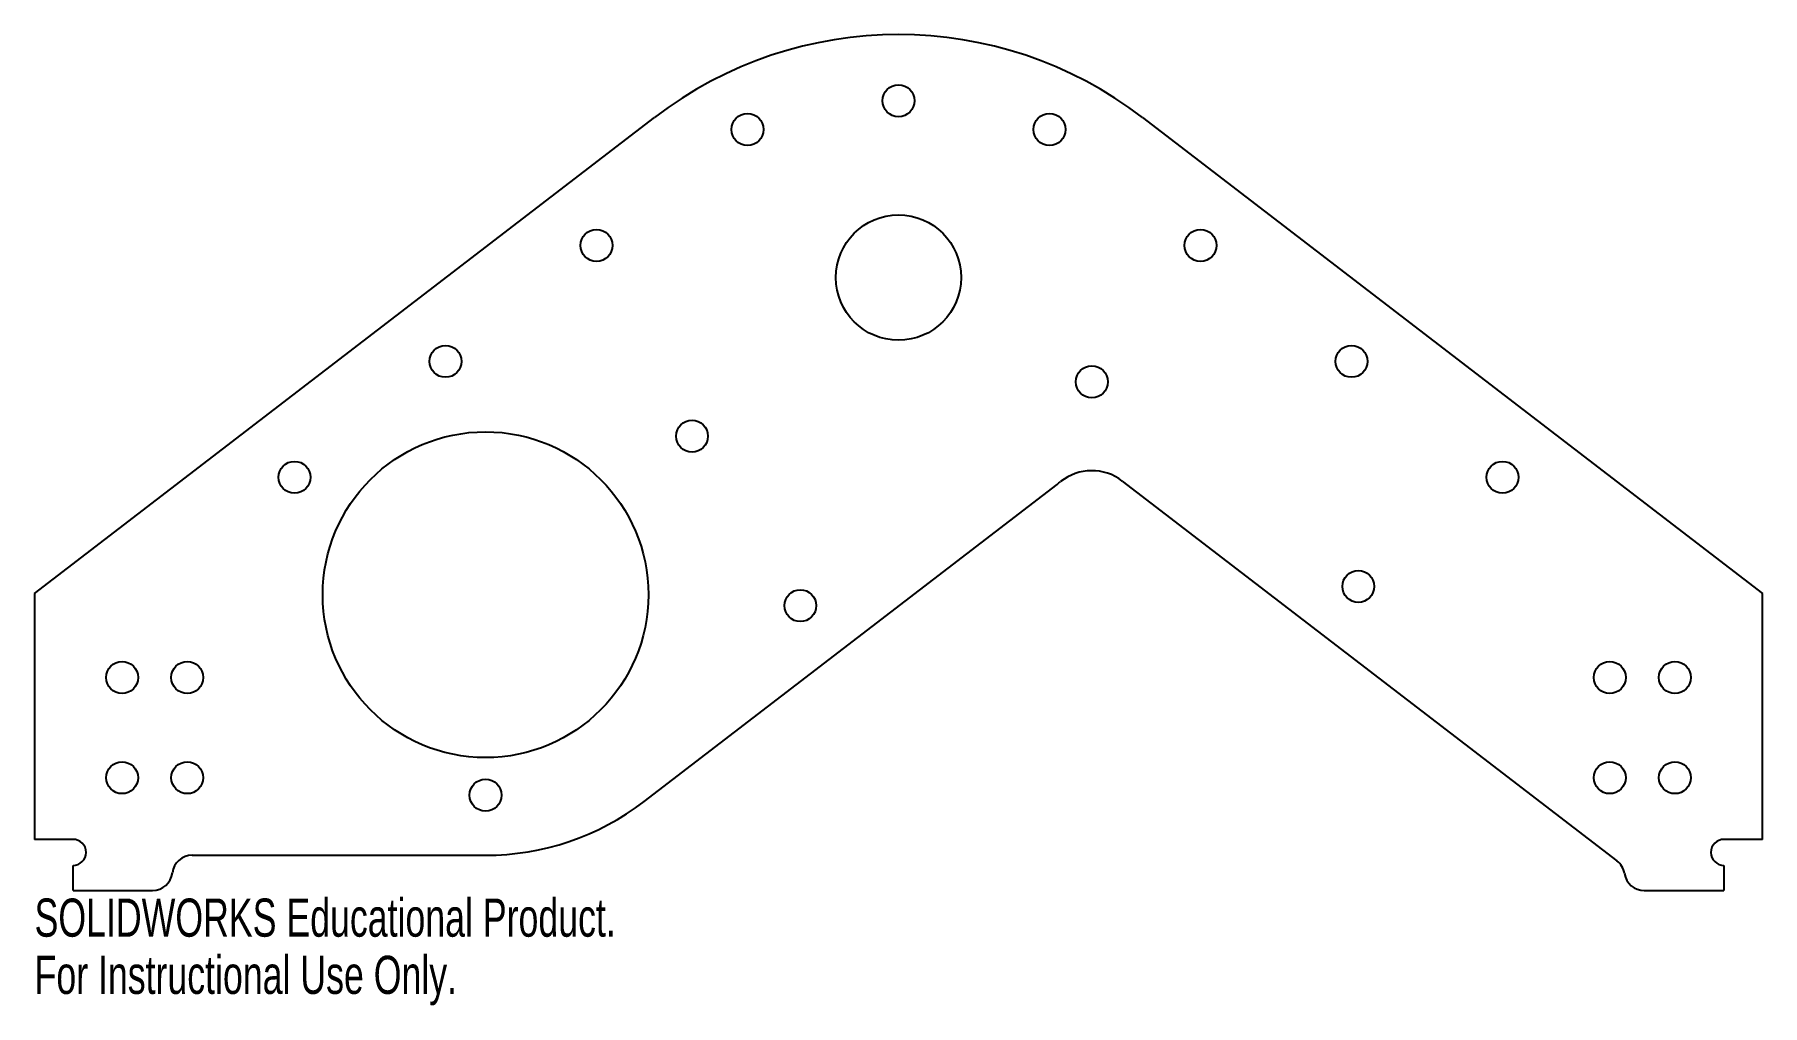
# Model space of a CAD drawing. Header units: inches. Extents: x -4.31 to 4.31, y -3.63 to 1.21.
import ezdxf

# ---------------------------------------------------------------- set-up
doc = ezdxf.new("R2010")
doc.units = ezdxf.units.IN
doc.header["$MEASUREMENT"] = 0
doc.styles.add('SLDTEXTSTYLE0', font='TXT', dxfattribs={"width": 0.7})

msp = doc.modelspace()

# ---------------------------------------------------------------- linework, layer by layer
at = {"color": 7, "linetype": 'Continuous', "lineweight": 25}
for p, q in [((-4.312, -1.5756), (-1.2175, 0.7989)), ((1.2175, 0.7989), (4.312, -1.5756)), ((-1.2697, -2.6129), (0.7914, -1.0314)), ((1.1171, -1.0147), (3.5859, -2.9091)), ((-4.312, -1.5756), (-4.312, -2.8021)), ((4.312, -2.8021), (4.312, -1.5756)), ((-4.12, -2.8021), (-4.312, -2.8021)), ((4.312, -2.8021), (4.12, -2.8021)), ((-4.12, -3.0571), (-4.12, -2.9321)), ((-3.525, -2.8816), (-2.0611, -2.8816)), ((4.12, -2.9321), (4.12, -3.0571)), ((-4.12, -3.0571), (-3.7235, -3.0571)), ((3.7225, -3.0571), (4.12, -3.0571))]:
    msp.add_line(p, q, dxfattribs=at)
for centre, radius in [((0, 0.8822), 0.0795), ((-0.7537, 0.7389), 0.0795), ((0.7537, 0.7389), 0.0795), ((0, 0), 0.3125), ((-1.5074, 0.1605), 0.0795), ((1.5074, 0.1605), 0.0795), ((-2.2611, -0.4178), 0.0795), ((2.2611, -0.4178), 0.0795), ((0.9651, -0.5199), 0.0795), ((-2.0611, -1.5816), 0.8125), ((-1.0306, -0.7908), 0.0795), ((-3.0147, -0.9961), 0.0795), ((3.0147, -0.9961), 0.0795), ((2.295, -1.5405), 0.0795), ((-0.4898, -1.6363), 0.0795), ((-3.875, -1.9946), 0.0795), ((-3.55, -1.9946), 0.0795), ((3.55, -1.9946), 0.0795), ((3.875, -1.9946), 0.0795), ((-3.875, -2.4946), 0.0795), ((-3.55, -2.4946), 0.0795), ((3.55, -2.4946), 0.0795), ((3.875, -2.4946), 0.0795), ((-2.0611, -2.5816), 0.0795)]:
    msp.add_circle(centre, radius, dxfattribs=at)
for centre, radius, start, end in [((0, -0.7878), 2, 52.5, 127.5), ((0, 0), 1.3, 307.5, 308.4992), ((0.9649, -1.2131), 0.25, 52.5, 128.4992), ((-2.0611, -1.5816), 1.3, 270, 307.5), ((-4.12, -2.8671), 0.065, 270, 90), ((4.12, -2.8671), 0.065, 90, 270), ((-3.525, -2.9816), 0.1, 90, 172.96708), ((3.525, -2.9884), 0.1, 9.02111, 52.5), ((-3.7235, -2.9571), 0.1, 270, 352.96708), ((3.7225, -2.9571), 0.1, 189.02111, 270)]:
    msp.add_arc(centre, radius, start, end, dxfattribs=at)

# ---------------------------------------------------------------- texts
at = {"color": 7, "linetype": 'Continuous', "char_height": 0.1903, "attachment_point": 1, "style": 'SLDTEXTSTYLE0'}
for s, insert in [('SOLIDWORKS Educational Product.', (-4.312, -3.0972)), ('For Instructional Use Only.', (-4.312, -3.3827))]:
    msp.add_mtext(s, dxfattribs=dict(at, insert=insert))

doc.saveas('drawing.dxf')
